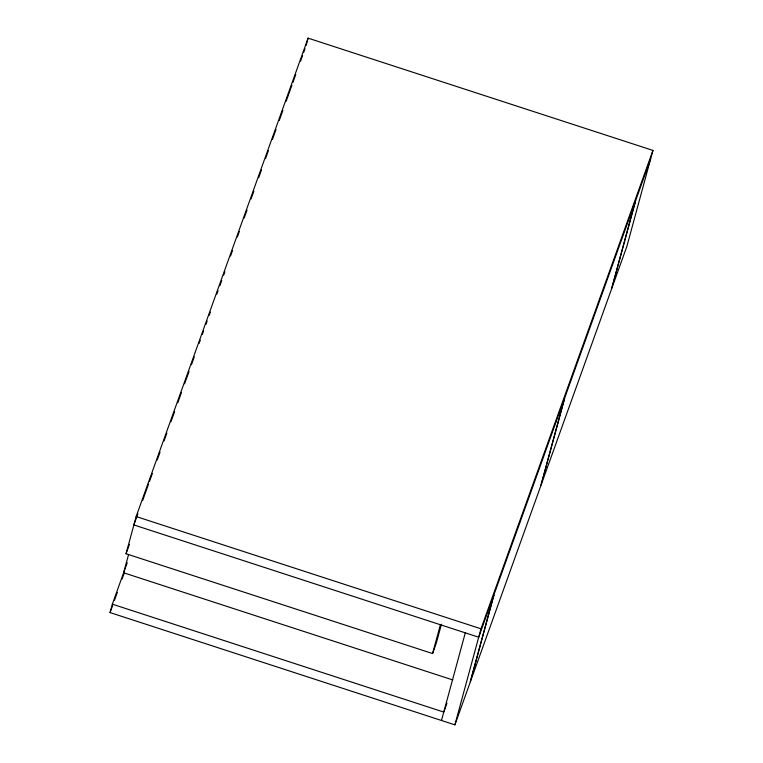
<?xml version="1.0" encoding="UTF-8"?>
<svg xmlns="http://www.w3.org/2000/svg" width="763" height="763" viewBox="0 0 763 763"><rect width="100%" height="100%" fill="white"/><g stroke="black" fill="none" stroke-linecap="round" stroke-linejoin="round"><path stroke-width="1.14" d="M493.747 595.35L469.941 682.99L454.891 724.85L110.053 612.575L112.342 604.172L127.24 562.722M441.443 624.239L436.322 643.085L432.564 653.548L126.038 553.747L136.148 516.532L308.109 38.15L652.947 150.425L626.852 246.468L611.802 288.328L635.617 200.688M128.613 554.405L123.625 572.775L452.793 679.947M306.106 45.503L308.109 38.15M432.564 653.548L440.394 624.735M441.481 720.482L465.296 632.842M454.891 724.85L480.986 628.807L652.947 150.425M493.919 595.111L470.37 681.798L540.652 486.26L564.21 399.574M564.639 398.381L541.081 485.058L611.373 289.52L634.921 202.844M137.893 513.728L133.868 524.934L478.706 637.21L650.658 158.828M142.729 500.29L148.537 484.124M149.577 481.243L152.39 473.403M157.226 459.955L160.049 452.116M164.074 440.909L166.887 433.069M170.922 421.863L174.546 411.782M177.76 402.816L181.384 392.735M184.608 383.77L189.043 371.447M191.456 364.724L194.279 356.884M199.105 343.445L200.316 340.079M202.329 334.48L203.54 331.113M205.953 324.399L207.164 321.032M209.176 315.434L210.378 312.077M216.826 294.146L218.037 290.789M219.849 285.744L221.728 280.507M223.673 275.1L224.875 271.742M230.521 256.053L232.534 250.455M237.36 237.007L239.382 231.408M244.208 217.96L247.031 210.121M251.056 198.914L253.879 191.074M258.705 177.636L261.528 169.787M265.553 158.59L268.376 150.74M272.401 139.543L276.025 129.462M279.248 120.497L282.873 110.416M286.087 101.45L290.522 89.128M290.779 88.413L291.905 85.275M292.935 82.404L295.758 74.564M300.584 61.116L302.606 55.518M303.808 52.151L305.019 48.794M126.038 553.747L129.424 544.334M110.053 612.575L112.476 605.851M114.488 600.252L117.302 592.412M122.137 578.964L124.15 573.366M446.937 703.267L443.77 712.079L112.342 604.172M136.148 516.532L480.986 628.807"/></g></svg>
